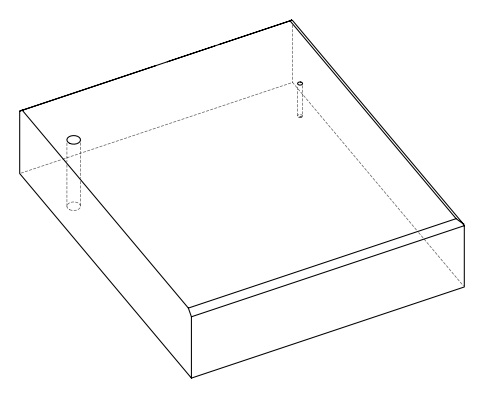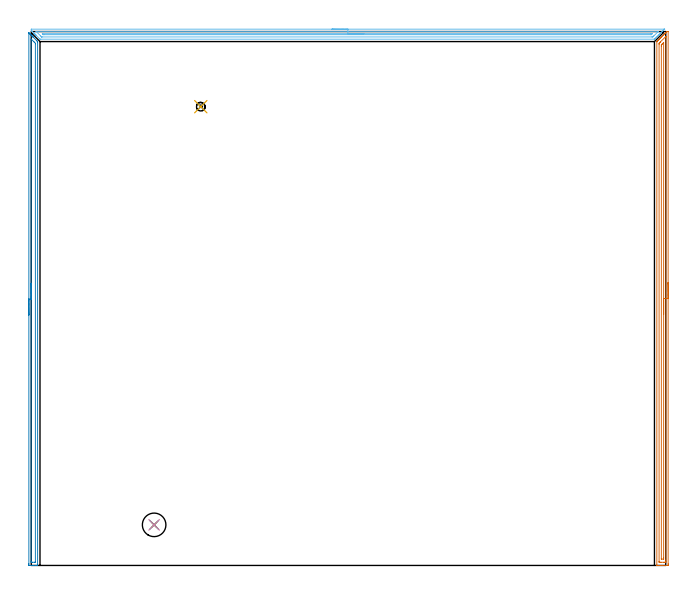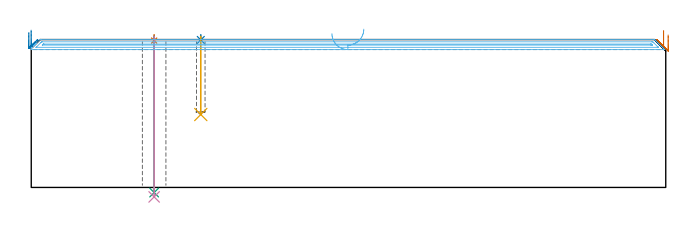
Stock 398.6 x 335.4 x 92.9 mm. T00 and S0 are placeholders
(PLAN: 8 operations, 4 tool changes, 24.3 min)
(1 SPOT_DRILL | STEP1HOLE | NXT0321_9005460120000 | 0.03 min | 2 mm3)
(2 SPOT_DRILL_1 | STEP1POCKET | NXT0321_9005460120000 | 0.03 min | 0 mm3)
(3 DRILL_THROUGH_HOLE_INTO_CENTER | STEP1HOLE | NXT0301_065 | 0.39 min | 6413 mm3)
(4 DRILL_TO_ENLARGE_THROUGH_HOLE | STEP1HOLE | UGT0301_279 | 0.4 min | 9529 mm3)
(5 DRILL_BLIND_HOLE_INTO_CENTER | STEP1POCKET | UGT0301_178 | 0.2 min | 1040 mm3)
(6 AREA_MILL | FG_CHAMFER_SURFACE | UGT0205_001 | 9.58 min | 7911 mm3)
(7 AREA_MILL_1 | FG_CHAMFER_SURFACE_1 | UGT0205_001 | 8.18 min | 8356 mm3)
(8 AREA_MILL_2 | FG_CHAMFER_SURFACE_2 | UGT0205_001 | 5.51 min | 5032 mm3)
(TOOL NXT0321_9005460120000 | NC Spot Drill, 142deg, 12mm, Carbide, Uncoated | D12 PA142 FL30 Z2)
(TOOL NXT0301_065 | Carbide Drill 9.4mm [860.1-0940-075A1-MM 2214] | D9.4 PA140 FL98 Z2)
(TOOL UGT0301_279 | Twist Drill 14.8 mm | D14.8 PA118 FL114 Z2)
(TOOL UGT0301_178 | Twist Drill 5.4 mm | D5.4 PA118 FL55 Z2)
(TOOL UGT0205_001 | Chamfer Mill 20 x 3 x 45 deg. | D20 FL50 Z2)
(OP 1 SPOT_DRILL)
G17 G21 G94 G90
T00 M6
G54
G17 G0 G90 X77.2 Y25.5 S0 M3
G43 Z102.9 H0
G94 G81 G98 Z92.263 F250. R95.9
G80
M5
M2
(OP 2 SPOT_DRILL_1)
G17 G21 G94 G90
T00 M6
G54
G17 G0 G90 X106.5 Y288.2 S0 M3
G43 Z102.9 H0
G94 G81 G98 Z92.668 F250. R95.9
G80
M5
M2
(OP 3 DRILL_THROUGH_HOLE_INTO_CENTER)
G17 G21 G94 G90
T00 M6
G54
G17 G0 G90 X77.2 Y25.5 S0 M3
G43 Z102.9 H1
G94 G73 G98 Z-3.211 F250. Q8.737 R94.9
G80
M5
M2
(OP 4 DRILL_TO_ENLARGE_THROUGH_HOLE)
G17 G21 G94 G90
T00 M6
G54
G17 G0 G90 X77.2 Y25.5 S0 M3
G43 Z102.9 H0
G94 G73 G98 Z-5.946 F250. Q14.121 R94.9
G80
M5
M2
(OP 5 DRILL_BLIND_HOLE_INTO_CENTER)
G17 G21 G94 G90
T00 M6
G54
G17 G0 G90 X106.5 Y288.2 S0 M3
G43 Z102.9 H0
G94 G81 G98 Z45.8 F250. R94.9
G80
M5
M2
(OP 6 AREA_MILL)
G17 G21 G94 G90
T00 M6
G54
G17 G0 G90 X188.9 Y336.9 S1061 M3
G43 Z102.9 H0
Z96.6
G94 G1 X188.938 Z95.728 F250.
X189.052 Z94.863
X189.241 Z94.012
X189.503 Z93.18
X189.837 Z92.374
X190.24 Z91.6
X190.709 Z90.864
X191.24 Z90.172
X191.829 Z89.529
X192.472 Z88.94
X193.164 Z88.408
X193.9 Z87.94
X194.674 Z87.537
X195.48 Z87.203
X196.312 Z86.941
X197.164 Z86.752
X198.028 Z86.638
X198.9 Z86.6
X397.518
X397.78 Y336.895 Z86.604
X397.782 Y336.894 Z86.605
X397.78 Y336.88 Z86.62
X397.65 Y336.749 Z86.75
X397.306 Y336.404 Z87.092
X396.789 Y335.889 Z87.611
X396.421 Y335.519 Z87.977
X395.929 Y335.029 Z88.471
X395.536 Y334.635 Z88.862
X395.069 Y334.169 Z89.331
X394.652 Y333.75 Z89.746
X394.505 Y333.604 Z89.894
X394.209 Y333.309 Z90.191
X393.767 Y332.865 Z90.631
X393.295 Y332.395 Z91.105
X392.882 Y331.981 Z91.516
X392.384 Y331.484 Z92.015
X391.998 Y331.096 Z92.401
X391.825 Y330.925 Z92.574
X391.695 Y330.794 Z92.705
X391.513 Y330.616 Z92.878
X391.495 Y330.604 Z92.889
X391.38 Y330.6 Z92.9
X5.975
X5.499 Y330.607 Z92.892
X5.456 Y330.643 Z92.856
X3.233 Y332.865 Z90.631
X3.174 Y332.925 Z90.574
X2.997 Y333.102 Z90.397
X2.938 Y333.16 Z90.336
X2.882 Y333.217 Z90.282
X2.7 Y333.4 Z90.099
X2.643 Y333.455 Z90.042
X2.59 Y333.509 Z89.99
X2.402 Y333.698 Z89.801
X2.349 Y333.75 Z89.747
X2.298 Y333.801 Z89.697
X2.104 Y333.995 Z89.504
X2.054 Y334.045 Z89.452
X2.006 Y334.094 Z89.405
X1.807 Y334.293 Z89.206
X1.759 Y334.34 Z89.157
X1.714 Y334.386 Z89.113
X1.509 Y334.591 Z88.908
X1.464 Y334.635 Z88.863
X0.58 Y335.519 Z87.978
X0.48 Y335.62 Z87.88
X0.318 Y335.782 Z87.717
X0.137 Y335.962 Z87.536
X0.02 Y336.081 Z87.416
X0.001 Y336.108 Z87.388
X0. Y336.464 Z87.035
Y336.891 Z86.605
X0.104 Y336.9 Z86.6
X198.9
Y335.486 Z88.014
X393.612 Y335.485 Z88.015
X393.647
X393.912 Y335.473 Z88.027
X393.881 Y335.438 Z88.062
X393.791 Y335.342 Z88.158
X393.703 Y335.253 Z88.247
X393.612 Y335.161 Z88.339
X391.125 Y332.675 Z90.825
X390.932 Y332.482 Z91.018
X390.678 Y332.233 Z91.267
X390.462 Y332.024 Z91.476
X390.039 Y332.015 Z91.485
X390.005
X6.834 Y332.014 Z91.486
X6.619 Y332.016 Z91.484
X6.566 Y332.018 Z91.482
X6.544 Y332.021 Z91.479
X6.478 Y332.082 Z91.418
X6.273 Y332.28 Z91.22
X5.975 Y332.575 Z90.925
X3.122 Y335.429 Z88.071
X3.091 Y335.464 Z88.036
X3.082 Y335.479 Z88.021
X3.083 Y335.48 Z88.02
X3.122 Y335.483 Z88.017
X3.295 Y335.486 Z88.014
X3.329
X198.9
Y334.072 Z89.428
X389.146 Y334.071 Z89.429
X389.715
X389.836 Y334.069 Z89.431
X390.039 Y334.065 Z89.435
X390.051 Y334.059 Z89.441
X390.047 Y334.052 Z89.448
X390.039 Y334.039 Z89.461
X389.894 Y333.894 Z89.606
X389.749 Y333.75 Z89.75
X389.445 Y333.454 Z90.046
X389.424 Y333.436 Z90.064
X389.389 Y333.433 Z90.067
X389.308 Y333.431 Z90.069
X389.146 Y333.429 Z90.071
X8.085
X7.761 Y333.432 Z90.068
X7.653 Y333.434 Z90.066
X7.573 Y333.438 Z90.062
X7.51 Y333.499 Z90.001
X7.252 Y333.75 Z89.75
X7.084 Y333.92 Z89.58
X6.955 Y334.055 Z89.445
X6.947 Y334.065 Z89.435
X6.963 Y334.067 Z89.433
X7.019 Y334.07 Z89.43
X7.112 Y334.071 Z89.429
X198.9 Y334.072 Z89.428
X199.772 Z89.466
X200.637 Z89.58
X201.488 Z89.769
X202.32 Z90.031
X203.126 Z90.365
X203.9 Z90.768
X204.636 Z91.237
X205.328 Z91.768
X205.971 Z92.357
X206.56 Z93.001
X207.092 Z93.693
X207.56 Z94.428
X207.963 Z95.202
X208.297 Z96.008
X208.559 Z96.84
X208.748 Z97.692
X208.862 Z98.557
X208.9 Z99.428
G0 Z102.9
M5
M2
(OP 7 AREA_MILL_1)
G17 G21 G94 G90
T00 M6
G54
G17 G0 G90 X400.1 Y177.7 S1061 M3
G43 Z102.9 H0
Z95.8
G94 G1 Y177.662 Z94.928 F250.
Y177.548 Z94.064
Y177.359 Z93.212
Y177.097 Z92.38
Y176.763 Z91.574
Y176.36 Z90.8
Y175.892 Z90.064
Y175.36 Z89.372
Y174.771 Z88.729
Y174.128 Z88.14
Y173.436 Z87.608
Y172.7 Z87.14
Y171.926 Z86.737
Y171.12 Z86.403
Y170.288 Z86.141
Y169.437 Z85.952
Y168.572 Z85.838
Y167.7 Z85.8
Y1.045
X400.099 Y0.62 Z85.801
X400.095 Y0.157 Z85.803
X400.092 Y0.01 Z85.806
X399.638 Y0. Z86.259
X396.109 Z89.785
X395.568 Z90.328
X395.227 Z90.669
X394.686 Z91.21
X394.344 Z91.55
X393.661 Z92.239
X393.358 Z92.541
X393.008 Y0.007 Z92.883
X393.003 Y0.008 Z92.888
X393. Y0.171 Z92.9
Y0.173
Y328.973
X393.004 Y329.096 Z92.889
X393.006 Y329.103 Z92.886
X393.151 Y329.251 Z92.748
X393.319 Y329.419 Z92.58
X393.462 Y329.564 Z92.434
X393.87 Y329.97 Z92.03
X393.915 Y330.015 Z91.985
X394.212 Y330.313 Z91.686
X394.344 Y330.446 Z91.552
X394.72 Y330.82 Z91.179
X394.856 Y330.956 Z91.044
X395.105 Y331.206 Z90.793
X395.227 Y331.329 Z90.669
X395.571 Y331.671 Z90.329
X395.773 Y331.873 Z90.127
X395.999 Y332.1 Z89.899
X396.109 Y332.211 Z89.787
X396.55 Y332.65 Z89.349
X396.991 Y333.093 Z88.905
X397.432 Y333.533 Z88.467
X397.873 Y333.975 Z88.023
X398.084 Y334.185 Z87.815
X398.121 Y334.221 Z87.779
X398.756 Y334.857 Z87.141
X398.971 Y335.071 Z86.929
X399.197 Y335.297 Z86.702
X399.278 Y335.376 Z86.621
X399.31 Y335.399 Z86.587
X399.638 Y335.4 Z86.261
X399.709 Z86.19
X400.091 Z85.806
X400.1 Y335.298 Z85.8
Y167.7
X398.686 Z87.214
Y3.371
X398.685 Y2.479 Z87.215
X398.683 Y2.407 Z87.217
X398.67 Y2.01 Z87.23
X398.273 Y2.002 Z87.627
X397.873 Y2.001 Z88.027
X397.393 Y2. Z88.507
X395.628 Z90.272
X395.227 Y2.001 Z90.673
X394.743 Y2.003 Z91.157
X394.52 Y2.01 Z91.38
X394.421 Y2.03 Z91.479
X394.415 Y2.335 Z91.485
Y2.407
Y327.561
Y327.632
X394.421 Y328.039 Z91.479
X394.614 Y328.253 Z91.286
X394.877 Y328.526 Z91.023
X395.052 Y328.702 Z90.848
X395.227 Y328.877 Z90.673
X398.449 Y332.1 Z87.451
X398.516 Y332.166 Z87.384
X398.605 Y332.253 Z87.295
X398.66 Y332.304 Z87.24
X398.679 Y332.318 Z87.221
X398.684 Y332.172 Z87.216
X398.685 Y332.1 Z87.215
X398.686 Y331.983 Z87.214
Y167.7
X397.272 Z88.628
Y4.803
X397.271 Y4.194 Z88.629
X397.269 Y4.052 Z88.631
X397.266 Y4.019 Z88.634
X397.264 Y4.01 Z88.636
X397.246 Y4.007 Z88.654
X397.181 Y4.001 Z88.719
X396.109 Z89.791
X395.918 Y4.003 Z89.982
X395.863 Y4.006 Z90.037
X395.836 Y4.01 Z90.064
X395.834 Y4.025 Z90.066
X395.831 Y4.099 Z90.069
X395.829 Y4.194 Z90.071
Y326.129
X395.832 Y326.739 Z90.068
X395.834 Y327.017 Z90.066
X396.109 Y327.304 Z89.791
X396.27 Y327.469 Z89.63
X396.432 Y327.632 Z89.468
X397.158 Y328.357 Z88.742
X397.215 Y328.41 Z88.685
X397.252 Y328.441 Z88.648
X397.265 Y328.448 Z88.635
X397.267 Y328.419 Z88.633
X397.27 Y328.359 Z88.63
X397.271 Y328.32 Z88.629
Y328.242
X397.272 Y167.7 Z88.628
Y166.828 Z88.667
Y165.964 Z88.78
Y165.112 Z88.969
Y164.28 Z89.232
Y163.474 Z89.565
Y162.7 Z89.968
Y161.964 Z90.437
Y161.272 Z90.968
Y160.629 Z91.557
Y160.04 Z92.201
Y159.509 Z92.893
Y159.04 Z93.628
Y158.637 Z94.402
Y158.303 Z95.208
Y158.041 Z96.04
Y157.852 Z96.892
Y157.738 Z97.757
Y157.7 Z98.628
G0 Z102.9
M5
M2
(OP 8 AREA_MILL_2)
G17 G21 G94 G90
T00 M6
G54
G17 G0 G90 X-1.5 Y157.3 S1061 M3
G43 Z102.9 H0
Z97.4
G94 G1 Y157.338 Z96.528 F250.
Y157.452 Z95.663
Y157.641 Z94.812
Y157.903 Z93.98
Y158.237 Z93.174
Y158.64 Z92.4
Y159.108 Z91.664
Y159.639 Z90.972
Y160.229 Z90.329
Y160.872 Z89.74
Y161.564 Z89.208
Y162.3 Z88.74
Y163.074 Z88.337
Y163.88 Z88.003
Y164.712 Z87.741
Y165.563 Z87.552
Y166.428 Z87.438
Y167.3 Z87.4
Y334.334
X-1.495 Y334.573 Z87.404
X-1.493 Y334.581 Z87.405
X-1.472 Y334.573 Z87.427
X-1.234 Y334.334 Z87.666
X-1.174 Y334.275 Z87.725
X-0.968 Y334.07 Z87.928
X-0.877 Y333.977 Z88.023
X-0.765 Y333.865 Z88.135
X-0.672 Y333.774 Z88.224
X-0.579 Y333.679 Z88.321
X-0.471 Y333.571 Z88.428
X-0.377 Y333.478 Z88.519
X-0.281 Y333.381 Z88.619
X-0.177 Y333.278 Z88.722
X-0.081 Y333.183 Z88.815
X0.017 Y333.083 Z88.917
X0.116 Y332.984 Z89.016
X0.215 Y332.887 Z89.111
X0.315 Y332.785 Z89.214
X0.41 Y332.69 Z89.309
X0.511 Y332.591 Z89.407
X0.613 Y332.487 Z89.512
X0.703 Y332.397 Z89.603
X0.806 Y332.295 Z89.702
X0.911 Y332.189 Z89.81
X0.997 Y332.103 Z89.897
X1.102 Y332. Z89.998
X1.209 Y331.892 Z90.108
X1.291 Y331.81 Z90.19
X1.398 Y331.704 Z90.294
X3.468 Y329.634 Z92.364
X3.593 Y329.508 Z92.491
X3.912 Y329.189 Z92.81
X3.926 Y329.174 Z92.824
X4.002 Y329.095 Z92.88
X4. Y328.615 Z92.9
Y0.176
X3.997 Y0.01 Z92.888
X3.967 Y0.007 Z92.858
X3.581 Y0. Z92.48
X3.28 Z92.18
X2.581 Z91.476
X1.344 Z90.241
X0.806 Z89.701
X0.188 Z89.083
X-0.968 Y0.001 Z87.928
X-1.212 Y0.003 Z87.684
X-1.491 Y0.008 Z87.405
X-1.494 Y0.093 Z87.403
X-1.499 Y0.623 Z87.401
X-1.5 Y1.159 Z87.4
Y167.3
X-0.086 Z88.814
Y330.402
X-0.081 Y330.719 Z88.819
X0.246 Y330.402 Z89.146
X1.694 Y328.957 Z90.594
X2.034 Y328.615 Z90.934
X2.581 Y328.057 Z91.481
X2.586 Y327.716 Z91.486
Y2.41
X2.581 Y2.01 Z91.481
X2.099 Y2.002 Z90.999
X0.806 Y2. Z89.706
X0.325 Y2.002 Z89.225
X-0.081 Y2.01 Z88.819
X-0.086 Y2.41 Z88.814
Y2.415
Y167.3
Y168.172 Z88.852
Y169.036 Z88.966
Y169.888 Z89.155
Y170.72 Z89.417
Y171.526 Z89.751
Y172.3 Z90.154
Y173.036 Z90.623
Y173.728 Z91.154
Y174.371 Z91.743
Y174.96 Z92.386
Y175.491 Z93.078
Y175.96 Z93.814
Y176.363 Z94.588
Y176.697 Z95.394
Y176.959 Z96.226
Y177.148 Z97.078
Y177.262 Z97.943
Y177.3 Z98.814
G0 Z102.9
M5
M2
